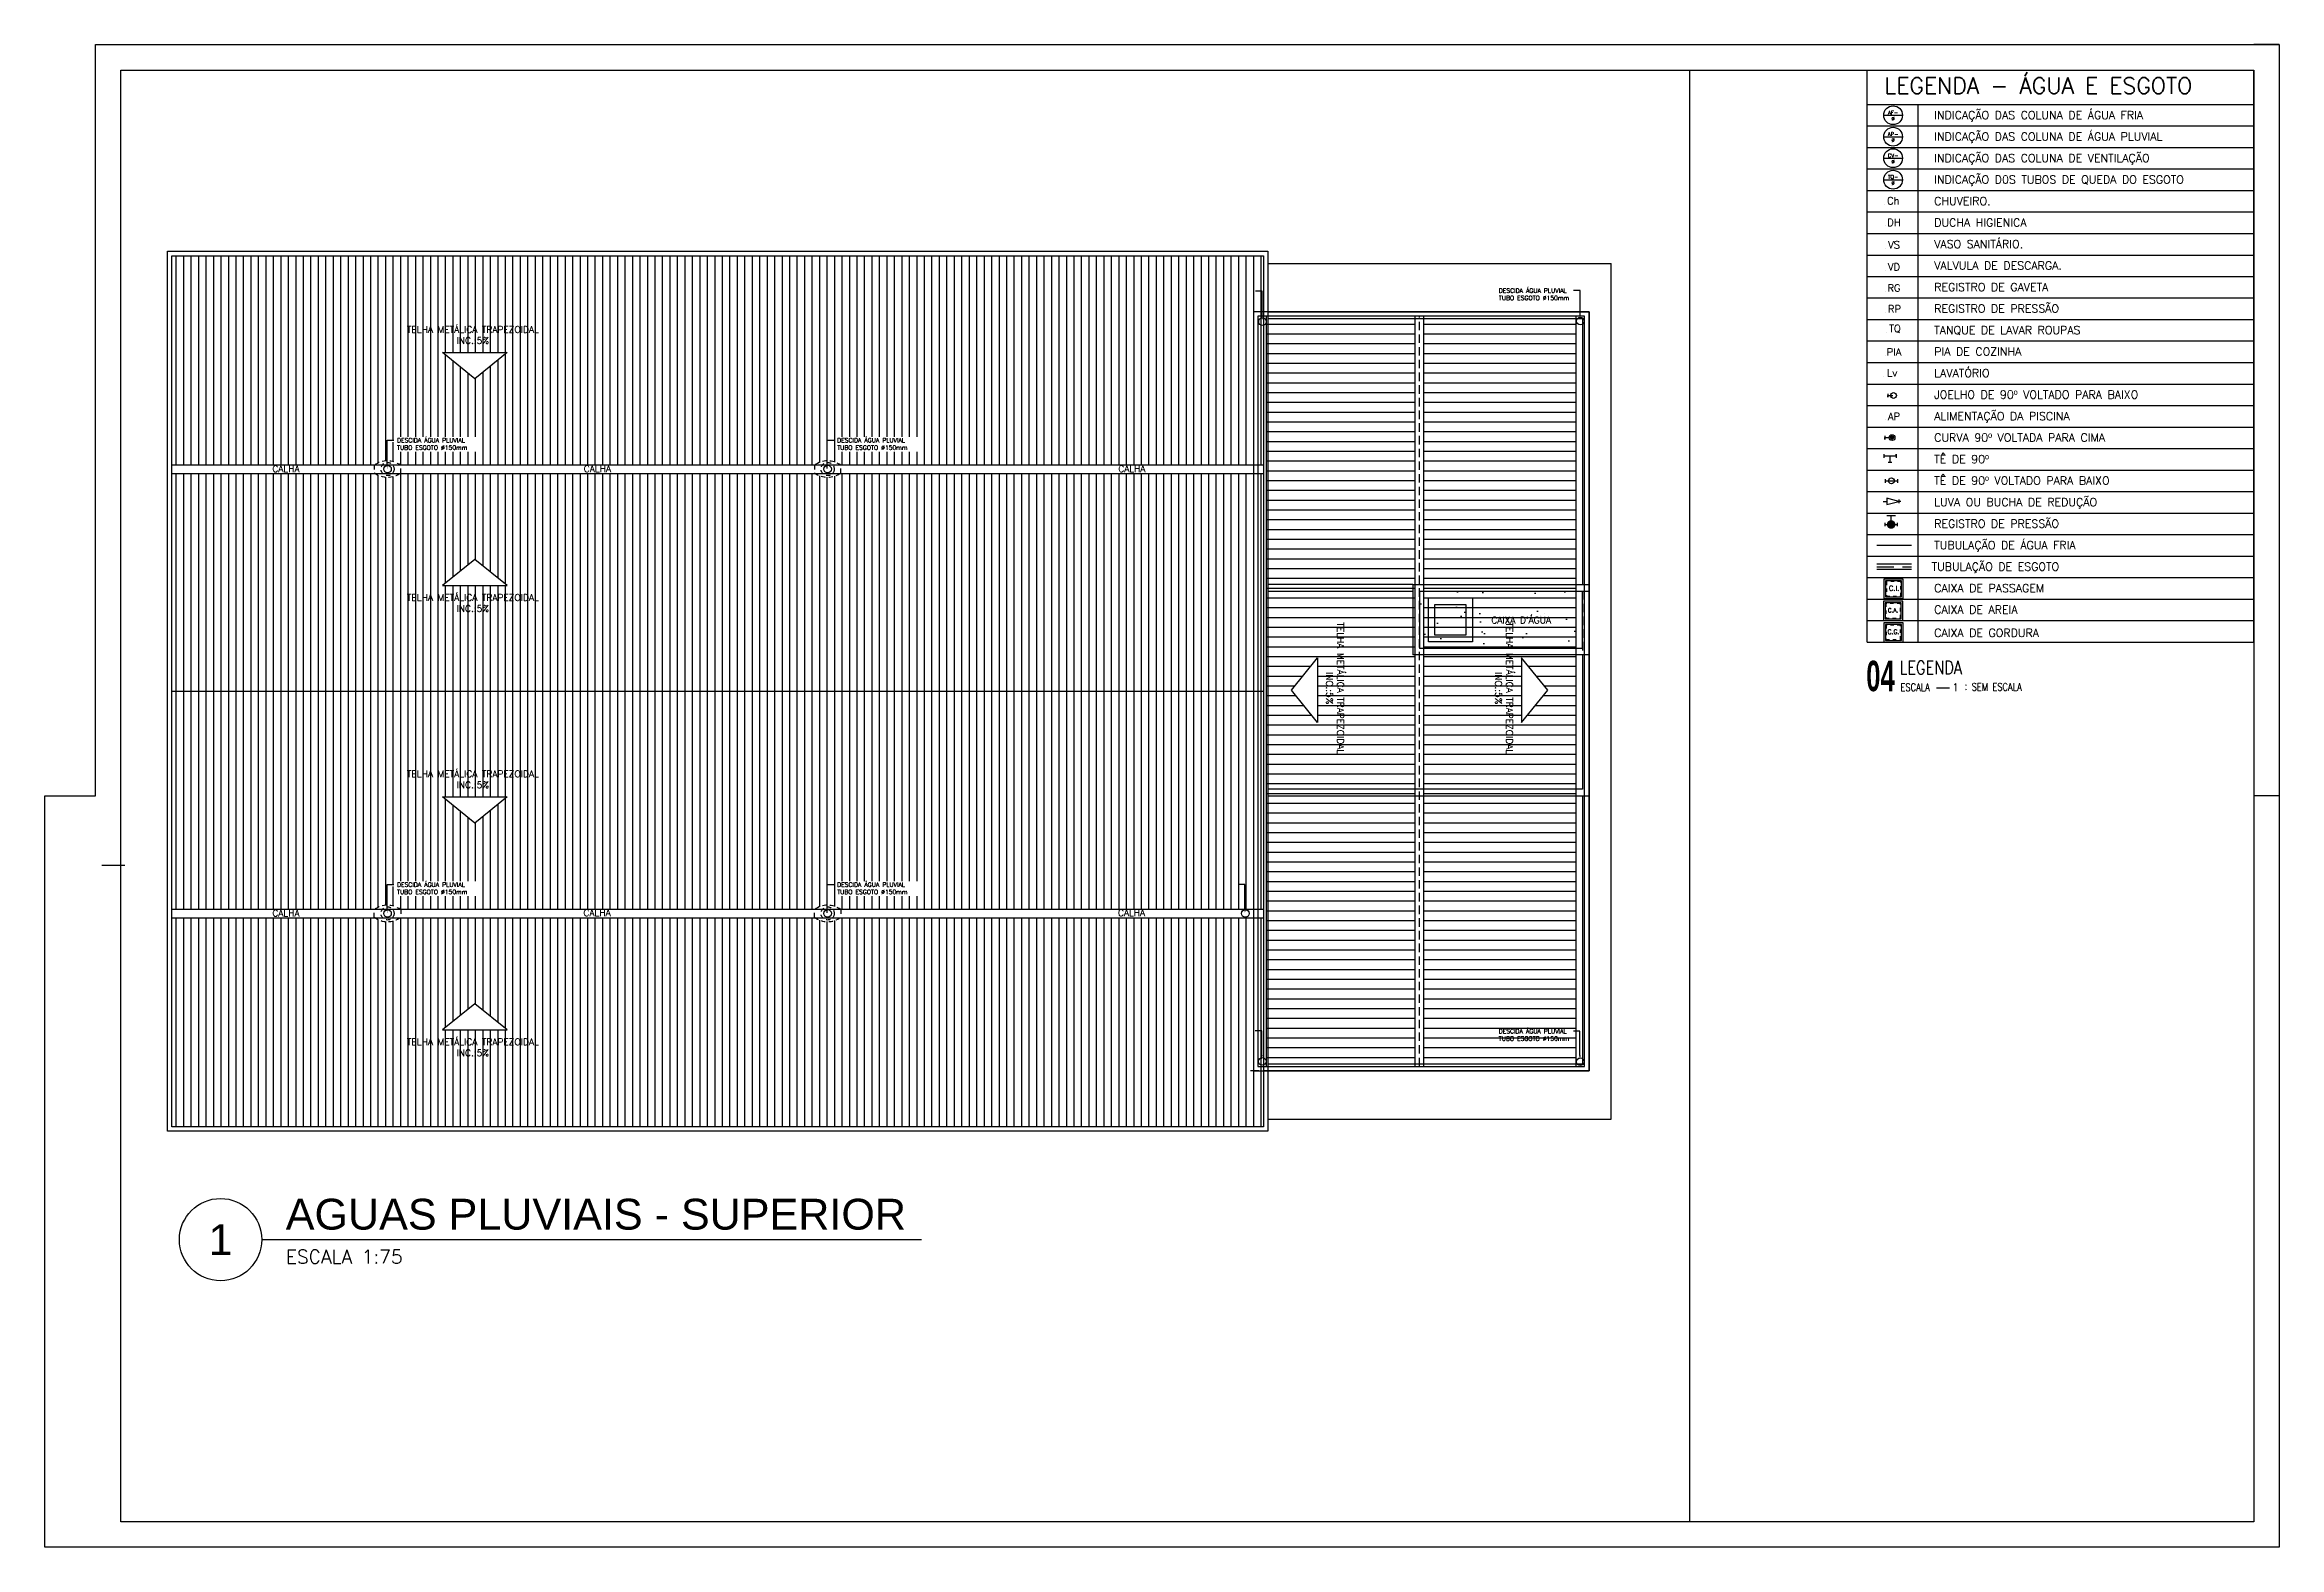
# Model space of a CAD drawing. Header units: millimetres. Extents: x 1111 to 1959, y -391 to -319.
# Drawn here: x 1593.4 to 1659.4, y -390.9 to -346.5 of the extents above; entities that cross this region are included whole.
import ezdxf
from ezdxf import colors
from ezdxf.entities.mleader import LeaderData, LeaderLine
from ezdxf.enums import TextEntityAlignment as Align
from ezdxf.math import Vec2, Vec3

# ---------------------------------------------------------------- set-up
doc = ezdxf.new("R2010")
doc.units = ezdxf.units.MM
doc.linetypes.add('HIDDEN', pattern=[0.375, 0.25, -0.125])
doc.linetypes.add('HIDDENX2', pattern=[0.75, 0.5, -0.25])
for name, color, linetype in [('08', 8, 'Continuous'), ('ARQ-ALVENARIA', 4, 'Continuous'), ('ARQ-COTAS', 30, 'Continuous'), ('ARQ-ESQ-02', 2, 'Continuous'), ('ARQ-HACHURA', 253, 'Continuous'), ('ARQ-PENA-02', 2, 'Continuous'), ('ARQ-PENA-05', 5, 'Continuous'), ('ARQ-PROJ-01', 1, 'HIDDEN'), ('ARQ-SÍMBOLOS', 2, 'Continuous'), ('ARQ-TEXTO2', 2, 'Continuous'), ('ARQ-TEXTO3', 3, 'Continuous'), ('ARQ-TEXTO4', 4, 'Continuous'), ('CERCAD-1', 1, 'Continuous'), ('CERCAD-2', 7, 'Continuous'), ('CONEXAO_ESGOTO', 6, 'Continuous'), ('Eixo', 4, 'HIDDENX2'), ('HIDROGRAFIA', 4, 'Continuous'), ("PRANCHA - PROJETU'S", 7, 'Continuous'), ('TigreCad', 2, 'Continuous'), ('TUBULAÇÃO_ESGOTO', 5, 'Continuous'), ('TUBULAÇÃO_HIDRÁULICA', 5, 'Continuous'), ('TXT_0', 7, 'Continuous'), ('TXT_1', 2, 'Continuous'), ('TXT_2', 2, 'Continuous')]:
    doc.layers.add(name, color=color, linetype=linetype)
doc.layers.add('TQ-Tubos detalhe', color=1, linetype='Continuous', lineweight=30)
doc.styles.add('ADITIVOCAD', font='ROMANS.shx')
doc.styles.add('ARIAL', font='arial.ttf', dxfattribs={"height": 2})
doc.styles.add('R80', font='simplex.shx', dxfattribs={"height": 12})
doc.styles.add('REG140', font='romans.shx', dxfattribs={"width": 0.8, "height": 0.35})
doc.styles.add('REG80', font='romans.shx', dxfattribs={"width": 0.8, "height": 0.2})
doc.styles.add('ROMANS', font='romans')
doc.styles.add('Romans_Anot', font='romans.shx')
doc.styles.add('SANSSERIF2', font='sanssb__.ttf', dxfattribs={"width": 0.8})
pattern_1 = [(0, (141.68885, 154.05045), (0, 0.288925), [])]

# ---------------------------------------------------------------- blocks, each defined once
blk = doc.blocks.new('*U254')
at = {"layer": 'ARQ-SÍMBOLOS'}
blk.add_line((0.6, 0), (10.222, 0), dxfattribs=at)
blk.add_circle((0, 0), 0.6, dxfattribs=at)
at = {"layer": 'ARQ-TEXTO2', "style": 'ROMANS'}
blk.add_attdef('ESCALA1', text='', height=0.2, dxfattribs=at).set_placement((0.951, -0.149), align=Align.TOP_LEFT)
at = {"layer": 'ARQ-TEXTO4', "style": 'ARIAL'}
blk.add_attdef('TITULODODESENHO', (0.951, 0.146), '', height=0.45, dxfattribs=at)
blk.add_attdef('0', text='', height=0.45, dxfattribs=at).set_placement((0, 0), align=Align.MIDDLE)
blk = doc.blocks.new('CRBODADOSÇ')
at = {"layer": "PRANCHA - PROJETU'S", "color": 3}
blk.add_line((164.825, 196.917), (165.288, 196.917), dxfattribs=at)
at = {"layer": "PRANCHA - PROJETU'S", "color": 3, "style": 'REG80', "width": 0.8}
for s, p in [('ESCALA', (163.548, 196.799)), ('1', (165.407, 196.799)), (':', (165.829, 196.842))]:
    blk.add_text(s, height=0.27, dxfattribs=at).set_placement(p)
at = {"layer": "PRANCHA - PROJETU'S", "color": 2, "style": 'REG140', "width": 0.8}
for tag, p in [('PROJETO', (163.521, 198.067)), ('DESENHO', (163.516, 197.395))]:
    blk.add_attdef(tag, p, '', height=0.472, dxfattribs=at)
at = {"layer": "PRANCHA - PROJETU'S", "style": 'SANSSERIF2', "width": 0.6}
blk.add_attdef('00', text='', height=1.08, dxfattribs=at).set_placement((162.84, 196.795), align=Align.CENTER)
at = {"layer": "PRANCHA - PROJETU'S", "color": 3, "style": 'REG80', "width": 0.8}
blk.add_attdef('ESCALA', (166.075, 196.813), '', height=0.27, dxfattribs=at)
blk = doc.blocks.new('Adh_Afn')
blk.add_line((-0.25, 0), (0.25, 0))
blk.add_circle((0, 0), 0.25)
at = {"flags": 8}
for tag, p in [('$AF', (0, 0.07)), ('$DIAM', (0, -0.091))]:
    blk.add_attdef(tag, text='', height=0.1, dxfattribs=at).set_placement(p, align=Align.MIDDLE)
blk = doc.blocks.new('ADH_HIUTILIZ1')
blk.add_line((0.12, 0), (0.12, 0))
at = {"flags": 8}
blk.add_attdef('$N', text='', height=0.09, dxfattribs=at).set_placement((0.226, 0.042), align=Align.MIDDLE)
blk = doc.blocks.new('Adh_cx_j90b')
blk.add_lwpolyline([(-0.068, 0.022), (-0.068, -0.022), (-0.068, 0), (-0.006, 0)])
blk.add_circle((0, 0), 0.0359)
blk = doc.blocks.new('Adh_cx_c90c')
h = blk.add_hatch()
h.set_pattern_fill('_U', color=256, scale=0.002, angle=45, style=0, double=1, pattern_type=0)
h.set_pattern_definition([(45, (-6.0733674, -5.0413484), (-0.00141421356, 0.00141421356), []), (135, (-6.0733674, -5.0413484), (-0.00141421356, -0.00141421356), [])])
h.paths.add_polyline_path([(-0.017, 0, 1), (0.017, 0, 1)])
blk.add_lwpolyline([(-0.088, 0.022), (-0.088, -0.023), (-0.088, 0), (-0.036, 0)])
for radius in [0.0359, 0.017]:
    blk.add_circle((0, 0), radius)
blk = doc.blocks.new('Adh_cx_te90')
for p, q in [((-0.075, -0.0225), (-0.075, 0.0225)), ((0.075, 0), (-0.075, 0)), ((0, -0.075), (0, 0)), ((0.075, 0), (0.075, 0.0225)), ((0.075, 0.0225), (0.075, -0.0225)), ((-0.0225, -0.075), (0.0225, -0.075))]:
    blk.add_line(p, q)
blk = doc.blocks.new('Adh_cx_te90b')
for p, q in [((-0.078, 0.0225), (-0.078, -0.0225)), ((-0.078, 0), (0.078, 0)), ((0.078, -0.0225), (0.078, 0.0225))]:
    blk.add_line(p, q)
blk.add_circle((0, 0), 0.0359)
blk = doc.blocks.new('Adh_cx_lvr')
for p, q in [((0, 0), (-0.15, 0.0375)), ((-0.15, 0.0375), (-0.15, -0.0375)), ((-0.15, -0.0375), (0, 0)), ((0, 0.0225), (0, -0.0225)), ((-0.195, 0), (-0.15, 0)), ((0.0225, 0), (0, 0))]:
    blk.add_line(p, q)
blk = doc.blocks.new('Adh_acs_rg')
h = blk.add_hatch()
h.set_pattern_fill('_U', color=256, scale=0.002, angle=45, style=0, double=1)
h.set_pattern_definition([(45, (-7.4131718, -5.1711377), (-0.00141421356, 0.00141421356), []), (135, (-7.4131718, -5.1711377), (-0.00141421356, -0.00141421356), [])])
h.paths.add_polyline_path([(0.046, 0, 1), (-0.046, 0, 1)])
for p, q in [((-0.078, 0.022), (-0.078, -0.022)), ((0.053, 0.108), (-0.053, 0.108)), ((0, 0.046), (0, 0.108)), ((0.078, -0.022), (0.078, 0.022)), ((-0.078, 0), (-0.046, 0)), ((0.046, 0), (0.078, 0))]:
    blk.add_line(p, q)
blk.add_circle((0, 0), 0.046)
blk = doc.blocks.new('Adhs_RefTbl')
at = {"color": 0, "linetype": 'ByBlock', "ltscale": 0.5}
blk.add_line((-0.321, 0), (0.321, 0), dxfattribs=at)
blk = doc.blocks.new('inp_cx')
for p, q in [((40, 40), (-40, 40)), ((-40, 40), (-40, -40)), ((40, -40), (40, 40)), ((-40, -40), (40, -40))]:
    blk.add_line(p, q)
at = {"color": 1, "linetype": 'Continuous', "ltscale": 0.5}
for p, q in [((33, 33), (-33, 33)), ((-33, 33), (-33, -33)), ((33, -33), (33, 33)), ((-33, -33), (33, -33))]:
    blk.add_line(p, q, dxfattribs=at)
at = {"color": 1, "linetype": 'HIDDEN', "ltscale": 0.5}
for p, q in [((30, 30), (-30, 30)), ((-30, 30), (-30, -30)), ((30, -30), (30, 30)), ((-30, -30), (30, -30))]:
    blk.add_line(p, q, dxfattribs=at)
at = {"style": 'R80'}
blk.add_text('C.I.', height=20.59, dxfattribs=at).set_placement((-19.6, -7.5))
blk = doc.blocks.new('_cxgordu')
for p, q in [((40, 40), (-40, 40)), ((-40, 40), (-40, -40)), ((40, -40), (40, 40)), ((-40, -40), (40, -40))]:
    blk.add_line(p, q)
at = {"color": 1, "linetype": 'Continuous', "ltscale": 0.5}
for p, q in [((33, 33), (-33, 33)), ((-33, 33), (-33, -33)), ((33, -33), (33, 33)), ((-33, -33), (33, -33))]:
    blk.add_line(p, q, dxfattribs=at)
at = {"color": 1, "linetype": 'HIDDEN', "ltscale": 0.5}
for p, q in [((30, 30), (-30, 30)), ((-30, 30), (-30, -30)), ((30, -30), (30, 30)), ((-30, -30), (30, -30))]:
    blk.add_line(p, q, dxfattribs=at)
at = {"style": 'R80'}
blk.add_text('C.G.', height=18.48, dxfattribs=at).set_placement((-24.3, -6.9))
blk = doc.blocks.new('_cxareia')
for p, q in [((40, 40), (-40, 40)), ((-40, 40), (-40, -40)), ((40, -40), (40, 40)), ((-40, -40), (40, -40))]:
    blk.add_line(p, q)
at = {"color": 1, "linetype": 'Continuous', "ltscale": 0.5}
for p, q in [((33, 33), (-33, 33)), ((-33, 33), (-33, -33)), ((33, -33), (33, 33)), ((-33, -33), (33, -33))]:
    blk.add_line(p, q, dxfattribs=at)
at = {"color": 1, "linetype": 'HIDDEN', "ltscale": 0.5}
for p, q in [((30, 30), (-30, 30)), ((-30, 30), (-30, -30)), ((30, -30), (30, 30)), ((-30, -30), (30, -30))]:
    blk.add_line(p, q, dxfattribs=at)
at = {"style": 'R80'}
blk.add_text('C.A.', height=17.28, dxfattribs=at).set_placement((-22, -6.1))

msp = doc.modelspace()

# ---------------------------------------------------------------- hatches: boundary and pattern name
at = {"layer": '08'}
h = msp.add_hatch(dxfattribs=at)
h.set_pattern_fill('_USER', color=256, scale=0.220988, angle=90, pattern_type=0)
h.set_pattern_definition([(90, (-93.00223, 150.71316), (-0.220987845, 0), [])])
h.paths.add_polyline_path([(1616.936, -372.291, -0.306744), (1616.207, -372.291), (1603.936, -372.291, -0.306744), (1603.207, -372.291), (1597.202, -372.291), (1597.202, -378.465), (1629.441, -378.465), (1629.441, -372.291)])
h.paths.add_polyline_path([(1607.108, -375.603), (1605.193, -375.603), (1606.151, -374.829)], flags=16)
h.paths.add_polyline_path([(1597.202, -365.596), (1597.202, -372.031), (1603.207, -372.031, -0.306744), (1603.936, -372.031), (1616.207, -372.031, -0.306744), (1616.936, -372.031), (1629.441, -372.031), (1629.441, -365.596)])
h.paths.add_polyline_path([(1607.108, -368.719), (1606.151, -369.492), (1605.193, -368.719)], flags=16)
h.paths.add_polyline_path([(1629.441, -365.596), (1629.441, -359.161), (1616.936, -359.161, -0.306744), (1616.207, -359.161), (1603.936, -359.161, -0.306744), (1603.207, -359.161), (1597.202, -359.161), (1597.202, -365.596)])
h.paths.add_polyline_path([(1607.108, -362.473), (1605.193, -362.473), (1606.151, -361.7)], flags=16)
h.paths.add_polyline_path([(1597.202, -352.727), (1597.202, -358.902), (1603.207, -358.902, -0.306744), (1603.936, -358.902), (1616.207, -358.902, -0.306744), (1616.936, -358.902), (1629.441, -358.902), (1629.441, -352.727)])
h.paths.add_polyline_path([(1607.108, -355.59), (1606.151, -356.363), (1605.193, -355.59)], flags=16)
h.paths.add_polyline_path([(1603.844, -376.448), (1608.343, -376.448), (1608.343, -375.794), (1603.844, -375.794)], flags=24)
edge = h.paths.add_edge_path()
edge.add_line((1603.822, -371.648), (1606.221, -371.648))
edge.add_line((1606.221, -371.648), (1606.221, -371.211))
edge.add_line((1606.221, -371.211), (1603.822, -371.211))
edge.add_line((1603.822, -371.211), (1603.822, -371.648))
edge.add_line((1603.562, -371.309), (1603.757, -371.309))
edge.add_line((1603.562, -372.022), (1603.562, -371.309))
edge.add_line((1603.584, -372.022), (1603.562, -372.152))
edge.add_line((1603.562, -372.152), (1603.54, -372.022))
edge.add_line((1603.54, -372.022), (1603.584, -372.022))
edge = h.paths.add_edge_path()
edge.add_line((1616.821, -371.648), (1619.22, -371.648))
edge.add_line((1619.22, -371.648), (1619.22, -371.211))
edge.add_line((1619.22, -371.211), (1616.821, -371.211))
edge.add_line((1616.821, -371.211), (1616.821, -371.648))
edge.add_line((1616.561, -371.309), (1616.756, -371.309))
edge.add_line((1616.561, -372.022), (1616.561, -371.309))
edge.add_line((1616.583, -372.022), (1616.561, -372.152))
edge.add_line((1616.561, -372.152), (1616.54, -372.022))
edge.add_line((1616.54, -372.022), (1616.583, -372.022))
h.paths.add_polyline_path([(1603.844, -368.528), (1608.343, -368.528), (1608.343, -367.873), (1603.844, -367.873)], flags=24)
h.paths.add_polyline_path([(1603.844, -363.319), (1608.343, -363.319), (1608.343, -362.664), (1603.844, -362.664)], flags=24)
edge = h.paths.add_edge_path()
edge.add_line((1616.821, -358.518), (1619.22, -358.518))
edge.add_line((1619.22, -358.518), (1619.22, -358.082))
edge.add_line((1619.22, -358.082), (1616.821, -358.082))
edge.add_line((1616.821, -358.082), (1616.821, -358.518))
edge.add_line((1616.561, -358.18), (1616.756, -358.18))
edge.add_line((1616.561, -358.893), (1616.561, -358.18))
edge.add_line((1616.583, -358.893), (1616.561, -359.023))
edge.add_line((1616.561, -359.023), (1616.54, -358.893))
edge.add_line((1616.54, -358.893), (1616.583, -358.893))
edge = h.paths.add_edge_path()
edge.add_line((1603.822, -358.518), (1606.221, -358.518))
edge.add_line((1606.221, -358.518), (1606.221, -358.082))
edge.add_line((1606.221, -358.082), (1603.822, -358.082))
edge.add_line((1603.822, -358.082), (1603.822, -358.518))
edge.add_line((1603.562, -358.18), (1603.757, -358.18))
edge.add_line((1603.562, -358.893), (1603.562, -358.18))
edge.add_line((1603.584, -358.893), (1603.562, -359.023))
edge.add_line((1603.562, -359.023), (1603.54, -358.893))
edge.add_line((1603.54, -358.893), (1603.584, -358.893))
h.paths.add_polyline_path([(1603.844, -355.399), (1608.343, -355.399), (1608.343, -354.744), (1603.844, -354.744)], flags=24)
h = msp.add_hatch(dxfattribs=at)
h.set_pattern_fill('LINE,_O', color=256, scale=0.091)
h.set_pattern_definition(pattern_1)
h.paths.add_polyline_path([(1629.537, -376.679), (1633.925, -376.679), (1633.925, -354.514), (1629.537, -354.514)])
h.paths.add_polyline_path([(1631.041, -366.521), (1630.268, -365.564), (1631.041, -364.607)], flags=16)
h.paths.add_polyline_path([(1631.232, -363.258), (1631.232, -367.756), (1631.886, -367.756), (1631.886, -363.258)], flags=24)
h = msp.add_hatch(dxfattribs=at)
h.set_pattern_fill('LINE,_O', color=256, scale=0.091)
h.set_pattern_definition(pattern_1)
h.paths.add_polyline_path([(1634.185, -376.679), (1638.67, -376.679), (1638.67, -354.514), (1634.185, -354.514)])
h.paths.add_polyline_path([(1637.069, -366.521), (1637.069, -364.607), (1637.842, -365.564)], flags=16)
h.paths.add_polyline_path([(1636.36, -375.98), (1638.759, -375.98), (1638.759, -375.543), (1636.36, -375.543)], flags=9)
h.paths.add_polyline_path([(1636.224, -363.258), (1636.224, -367.756), (1636.878, -367.756), (1636.878, -363.258)], flags=24)
at = {"layer": 'ARQ-HACHURA'}
h = msp.add_hatch(dxfattribs=at)
h.set_pattern_fill('AR-SAND', color=256, scale=0.025999, angle=90)
h.set_pattern_definition([(127.5, (141.7712, 154.0225), (-1.2724044, -0.0415985), [0, -1.0037528, 0, -1.12261825, 0, -1.073091]), (97.5, (141.7712, 154.0225), (-1.8636428, 1.1686963), [0, -0.5414982, 0, -0.90469824, 0, -0.3466909]), (57.5, (141.7712, 153.2102), (-0.0037365, 2.05646705), [0, -0.33018184, 0, -1.1886546, 0, -1.55185464]), (47.5, (141.7712, 153.2102), (-0.5795844, 1.9851376), [0, -0.1650909, 0, -0.77922914, 0, -0.89149097])])
h.paths.add_polyline_path([(1638.865, -364.329), (1638.865, -362.639), (1634.055, -362.639), (1634.055, -364.329)])

# ---------------------------------------------------------------- linework, layer by layer
at = {"layer": '08', "ltscale": 1.5}
for p, q in [((1597.072, -352.597), (1629.571, -352.597)), ((1597.072, -378.595), (1597.072, -352.597)), ((1597.202, -352.727), (1629.441, -352.727)), ((1597.202, -378.465), (1597.202, -352.727)), ((1629.441, -352.727), (1629.441, -378.465)), ((1629.571, -352.597), (1629.571, -378.595)), ((1597.202, -365.596), (1629.441, -365.596)), ((1629.571, -378.595), (1597.072, -378.595)), ((1629.441, -378.465), (1597.202, -378.465))]:
    msp.add_line(p, q, dxfattribs=at)
at = {"layer": '08'}
for p, q in [((1629.571, -352.954), (1639.71, -352.954)), ((1639.71, -378.238), (1639.71, -352.954)), ((1629.571, -354.384), (1639.06, -354.384)), ((1639.06, -354.384), (1639.06, -362.444)), ((1639.06, -354.384), (1639.06, -362.444)), ((1629.571, -354.579), (1638.865, -354.579)), ((1633.925, -376.679), (1633.925, -354.514)), ((1634.185, -376.679), (1634.185, -354.514)), ((1638.865, -354.579), (1638.865, -362.444)), ((1597.202, -358.902), (1629.441, -358.902)), ((1597.202, -359.161), (1629.441, -359.161)), ((1633.86, -362.444), (1629.571, -362.444)), ((1629.571, -362.639), (1633.86, -362.639)), ((1639.06, -362.444), (1639.06, -368.684)), ((1638.865, -364.524), (1638.865, -368.488)), ((1639.06, -364.524), (1639.06, -368.683)), ((1638.865, -368.488), (1629.571, -368.488)), ((1629.571, -368.683), (1639.06, -368.683)), ((1638.865, -368.683), (1638.865, -376.613)), ((1639.06, -368.683), (1639.06, -376.808)), ((1639.06, -368.684), (1639.06, -376.809)), ((1628.898, -371.31), (1628.703, -371.31)), ((1597.202, -372.031), (1629.441, -372.031)), ((1597.202, -372.291), (1629.441, -372.291)), ((1638.865, -376.613), (1629.571, -376.613)), ((1639.06, -376.808), (1629.571, -376.808)), ((1629.571, -378.238), (1639.71, -378.238))]:
    msp.add_line(p, q, dxfattribs=at)
at = {"layer": '08', "linetype": 'HIDDEN'}
for p, q in [((1634.055, -376.679), (1634.055, -354.514)), ((1638.865, -362.639), (1638.865, -368.489)), ((1639.06, -376.809), (1629.05, -376.809))]:
    msp.add_line(p, q, dxfattribs=at)
at = {"layer": '08', "ltscale": 1.5}
for points in [[(1629.147, -376.809), (1639.06, -376.809), (1639.06, -354.384), (1629.147, -354.384)], [(1629.277, -376.679), (1638.93, -376.679), (1638.93, -354.514), (1629.277, -354.514)]]:
    msp.add_lwpolyline(points, close=True, dxfattribs=at)
at = {"layer": '08'}
for points in [[(1629.277, -376.679), (1629.537, -376.679), (1629.537, -354.514), (1629.277, -354.514)], [(1638.67, -376.679), (1638.93, -376.679), (1638.93, -354.514), (1638.67, -354.514)], [(1606.151, -361.7), (1605.193, -362.473), (1607.108, -362.473)], [(1630.268, -365.564), (1631.041, -364.607), (1631.041, -366.521)], [(1637.842, -365.564), (1637.069, -364.607), (1637.069, -366.521)]]:
    msp.add_lwpolyline(points, close=True, dxfattribs=at)
msp.add_lwpolyline([(1628.898, -372.023), (1628.898, -371.31)], dxfattribs=at)
msp.add_circle((1628.908, -372.162), 0.112, dxfattribs=at)
msp.add_solid([(1628.92, -372.023), (1628.898, -372.153), (1628.877, -372.023)], dxfattribs=at)
at = {"layer": 'ARQ-ALVENARIA'}
for points in [[(1634.315, -362.834), (1635.615, -362.834), (1635.615, -364.134), (1634.315, -364.134)], [(1634.51, -363.029), (1635.42, -363.029), (1635.42, -363.939), (1634.51, -363.939)]]:
    msp.add_lwpolyline(points, close=True, dxfattribs=at)
at = {"layer": 'ARQ-ESQ-02'}
for p, q in [((1638.795, -353.759), (1638.6, -353.759)), ((1629.405, -353.775), (1629.21, -353.775))]:
    msp.add_line(p, q, dxfattribs=at)
for points in [[(1638.795, -354.472), (1638.795, -353.759)], [(1629.405, -354.488), (1629.405, -353.775)]]:
    msp.add_lwpolyline(points, dxfattribs=at)
for centre in [(1629.415, -354.676), (1638.805, -354.66)]:
    msp.add_circle(centre, 0.112, dxfattribs=at)
at = {"layer": 'ARQ-PENA-02'}
for points in [[(1606.151, -356.363), (1605.193, -355.59), (1607.108, -355.59)], [(1606.151, -369.492), (1605.193, -368.719), (1607.108, -368.719)], [(1606.151, -374.829), (1605.193, -375.603), (1607.108, -375.603)]]:
    msp.add_lwpolyline(points, close=True, dxfattribs=at)
for centre in [(1603.572, -359.031), (1616.571, -359.031), (1603.572, -372.161), (1616.571, -372.161)]:
    msp.add_circle(centre, 0.112, dxfattribs=at)
at = {"layer": 'ARQ-PENA-05'}
for p, q in [((1633.86, -362.444), (1633.86, -364.524)), ((1633.86, -362.444), (1639.06, -362.444)), ((1634.055, -362.639), (1639.087, -362.639)), ((1634.055, -362.639), (1634.055, -364.329)), ((1638.865, -364.329), (1638.865, -362.639)), ((1639.06, -364.524), (1639.06, -362.444)), ((1639.06, -364.524), (1633.86, -364.524)), ((1638.865, -364.329), (1634.055, -364.329))]:
    msp.add_line(p, q, dxfattribs=at)
at = {"layer": 'ARQ-PROJ-01', "ltscale": 0.5}
for points in [[(1603.962, -358.92, 0.333333), (1603.182, -358.92), (1603.182, -359.143, 0.333333), (1603.962, -359.143)], [(1616.961, -358.92, 0.333333), (1616.181, -358.92), (1616.181, -359.143, 0.333333), (1616.961, -359.143)], [(1603.962, -372.273, -0.333333), (1603.182, -372.273), (1603.182, -372.049, -0.333333), (1603.962, -372.049)], [(1616.961, -372.273, -0.333333), (1616.181, -372.273), (1616.181, -372.049, -0.333333), (1616.961, -372.049)]]:
    msp.add_lwpolyline(points, format="xyb", close=True, dxfattribs=at)
for centre in [(1603.572, -359.031), (1603.572, -359.031), (1616.571, -359.031), (1616.571, -359.031), (1603.572, -372.161), (1603.572, -372.161), (1616.571, -372.161), (1616.571, -372.161)]:
    msp.add_circle(centre, 0.195, dxfattribs=at)
at = {"layer": 'CERCAD-1'}
msp.add_lwpolyline([(1658.697, -390.141), (1595.697, -390.141), (1595.697, -347.241), (1658.697, -347.241)], close=True, dxfattribs=at)
at = {"layer": 'CERCAD-2'}
for p, q in [((1594.947, -368.691), (1594.947, -346.491)), ((1594.947, -346.491), (1659.447, -346.491)), ((1659.447, -346.491), (1658.697, -346.491)), ((1659.447, -346.491), (1659.447, -390.891)), ((1593.447, -390.891), (1593.447, -368.691)), ((1593.447, -368.691), (1594.947, -368.691)), ((1659.447, -368.691), (1658.697, -368.691)), ((1595.809, -370.745), (1595.134, -370.745)), ((1659.447, -390.891), (1593.447, -390.891))]:
    msp.add_line(p, q, dxfattribs=at)
at = {"layer": 'CONEXAO_ESGOTO'}
for points in [[(1638.768, -356.5, 0, 0, 0), (1638.768, -356.11, 0.211, 0, 0), (1638.768, -355.642, 0, 0, 0)], [(1598.8, -359.031, 0, 0, 0), (1599.19, -359.031, 0.211, 0, 0), (1599.658, -359.031, 0, 0, 0)], [(1605.306, -359.036, 0, 0, 0), (1604.916, -359.036, 0.211, 0, 0), (1604.448, -359.036, 0, 0, 0)], [(1613.875, -359.031, 0, 0, 0), (1614.265, -359.031, 0.211, 0, 0), (1614.733, -359.031, 0, 0, 0)], [(1622.117, -359.036, 0, 0, 0), (1621.727, -359.036, 0.211, 0, 0), (1621.259, -359.036, 0, 0, 0)], [(1627.843, -359.031, 0, 0, 0), (1627.453, -359.031, 0.211, 0, 0), (1626.985, -359.031, 0, 0, 0)], [(1638.768, -361.674, 0, 0, 0), (1638.768, -361.284, 0.211, 0, 0), (1638.768, -360.816, 0, 0, 0)], [(1638.768, -365.109, 0, 0, 0), (1638.768, -364.719, 0.211, 0, 0), (1638.768, -364.251, 0, 0, 0)], [(1638.768, -366.019, 0, 0, 0), (1638.768, -366.409, 0.211, 0, 0), (1638.768, -366.877, 0, 0, 0)], [(1638.768, -369.454, 0, 0, 0), (1638.768, -369.844, 0.211, 0, 0), (1638.768, -370.312, 0, 0, 0)], [(1598.8, -372.161, 0, 0, 0), (1599.19, -372.161, 0.211, 0, 0), (1599.658, -372.161, 0, 0, 0)], [(1605.306, -372.165, 0, 0, 0), (1604.916, -372.165, 0.211, 0, 0), (1604.448, -372.165, 0, 0, 0)], [(1613.875, -372.161, 0, 0, 0), (1614.265, -372.161, 0.211, 0, 0), (1614.733, -372.161, 0, 0, 0)], [(1622.117, -372.165, 0, 0, 0), (1621.727, -372.165, 0.211, 0, 0), (1621.259, -372.165, 0, 0, 0)], [(1627.843, -372.161, 0, 0, 0), (1627.453, -372.161, 0.211, 0, 0), (1626.985, -372.161, 0, 0, 0)], [(1627.843, -372.161, 0, 0, 0), (1627.453, -372.161, 0.211, 0, 0), (1626.985, -372.161, 0, 0, 0)], [(1638.768, -374.629, 0, 0, 0), (1638.768, -375.019, 0.211, 0, 0), (1638.768, -375.487, 0, 0, 0)]]:
    msp.add_lwpolyline(points, format="xyseb", dxfattribs=at)
at = {"layer": 'Eixo'}
msp.add_line((1647.564, -361.918), (1648.583, -361.919), dxfattribs=at)
at = {"layer": 'TigreCad'}
for p, q in [((1629.398, -375.632), (1629.203, -375.632)), ((1638.792, -375.641), (1638.597, -375.641))]:
    msp.add_line(p, q, dxfattribs=at)
for points in [[(1629.398, -376.346), (1629.398, -375.632)], [(1638.792, -376.354), (1638.792, -375.641)]]:
    msp.add_lwpolyline(points, dxfattribs=at)
for centre in [(1629.408, -376.534), (1638.802, -376.542)]:
    msp.add_circle(centre, 0.112, dxfattribs=at)
for points in [[(1629.427, -354.488), (1629.405, -354.618), (1629.384, -354.488)], [(1638.816, -354.472), (1638.795, -354.602), (1638.773, -354.472)], [(1629.42, -376.346), (1629.398, -376.476), (1629.376, -376.346)], [(1638.814, -376.354), (1638.792, -376.484), (1638.77, -376.354)]]:
    msp.add_solid(points, dxfattribs=at)
at = {"layer": 'TQ-Tubos detalhe'}
msp.add_line((1642.041, -390.141), (1642.041, -347.241), dxfattribs=at)
at = {"layer": 'TUBULAÇÃO_ESGOTO'}
for p, q in [((1648.583, -361.84), (1647.564, -361.839)), ((1648.583, -361.999), (1647.564, -361.998))]:
    msp.add_line(p, q, dxfattribs=at)
at = {"layer": 'TXT_1'}
for p, q in [((1647.27, -364.143), (1647.27, -347.241)), ((1647.27, -347.241), (1658.697, -347.241)), ((1647.27, -364.143), (1647.27, -347.241)), ((1658.697, -364.143), (1658.697, -347.241)), ((1647.27, -348.258), (1658.697, -348.258)), ((1648.779, -364.143), (1648.779, -348.258)), ((1647.27, -348.893), (1658.697, -348.893)), ((1647.27, -349.529), (1658.697, -349.529)), ((1647.27, -350.164), (1658.697, -350.164)), ((1647.27, -350.799), (1658.697, -350.799)), ((1647.27, -351.435), (1658.697, -351.435)), ((1647.27, -352.07), (1658.697, -352.07)), ((1647.27, -352.706), (1658.697, -352.706)), ((1647.27, -353.341), (1658.697, -353.341)), ((1647.27, -353.976), (1658.697, -353.976)), ((1647.27, -354.612), (1658.697, -354.612)), ((1647.27, -355.247), (1658.697, -355.247)), ((1647.27, -355.883), (1658.697, -355.883)), ((1647.27, -356.518), (1658.697, -356.518)), ((1647.27, -357.153), (1658.697, -357.153)), ((1647.27, -357.789), (1658.697, -357.789)), ((1647.27, -357.789), (1658.697, -357.789)), ((1647.27, -358.424), (1658.697, -358.424)), ((1647.27, -359.06), (1658.697, -359.06)), ((1647.27, -359.695), (1658.697, -359.695)), ((1647.27, -360.33), (1658.697, -360.33)), ((1647.27, -360.966), (1658.697, -360.966)), ((1647.27, -360.966), (1658.697, -360.966)), ((1647.27, -361.601), (1658.697, -361.601)), ((1647.27, -362.237), (1658.697, -362.237)), ((1647.27, -362.872), (1658.697, -362.872)), ((1647.27, -363.507), (1658.697, -363.507)), ((1647.27, -364.143), (1658.697, -364.143))]:
    msp.add_line(p, q, dxfattribs=at)

# ---------------------------------------------------------------- block references
at = {"layer": '08', "xscale": 2.024999999999999, "yscale": 2.024999999999999, "zscale": 2.024999999999999}
msp.add_blockref('*U254', (1598.641, -381.799), dxfattribs=at).add_auto_attribs({'ESCALA1': 'ESCALA 1:75', '0': '1', 'TITULODODESENHO': 'AGUAS PLUVIAIS - SUPERIOR'})
at = {"layer": 'HIDROGRAFIA', "xscale": 0.007148181716720001, "yscale": 0.007148181716720001, "zscale": 0.007148181716720001}
for name, p in [('inp_cx', (1648.055, -362.572)), ('_cxareia', (1648.041, -363.221)), ('_cxgordu', (1648.049, -363.857))]:
    msp.add_blockref(name, p, dxfattribs=at)
at = {"layer": "PRANCHA - PROJETU'S", "xscale": 0.8327550000000002, "yscale": 0.8327550000000002, "zscale": 0.8327550000000002}
msp.add_blockref('CRBODADOSÇ', (1512.061, -529.476), dxfattribs=at).add_auto_attribs({'ESCALA': 'SEM ESCALA', 'DESENHO': 'LEGENDA', '00': '04'})
at = {"layer": 'TUBULAÇÃO_HIDRÁULICA', "xscale": 1.588484825774678, "yscale": 1.588484825774678, "zscale": 1.588484825774678}
msp.add_blockref('Adhs_RefTbl', (1648.073, -361.283), dxfattribs=at)
at = {"layer": 'TXT_1'}
ref = msp.add_blockref('Adh_Afn', (1648.04, -348.576), dxfattribs=dict(at, xscale=1.111939378041985, yscale=1.111939378041985, zscale=1.111939378041985))
ref.add_attrib('$AF', 'AF-', dxfattribs={"layer": '0', "height": 0.1112, "style": 'ADITIVOCAD', "flags": 8}).set_placement((1648.04, -348.497), align=Align.MIDDLE)
ref.add_attrib('$DIAM', '%%C', dxfattribs={"layer": '0', "height": 0.1112, "style": 'ADITIVOCAD', "flags": 8}).set_placement((1648.04, -348.677), align=Align.MIDDLE)
ref = msp.add_blockref('Adh_Afn', (1648.04, -349.211), dxfattribs=dict(at, xscale=1.111939378041985, yscale=1.111939378041985, zscale=1.111939378041985))
ref.add_attrib('$AF', 'AP-', dxfattribs={"layer": '0', "height": 0.1112, "style": 'ADITIVOCAD', "flags": 8}).set_placement((1648.04, -349.133), align=Align.MIDDLE)
ref.add_attrib('$DIAM', '%%C', dxfattribs={"layer": '0', "height": 0.1112, "style": 'ADITIVOCAD', "flags": 8}).set_placement((1648.04, -349.312), align=Align.MIDDLE)
ref = msp.add_blockref('Adh_Afn', (1648.04, -349.846), dxfattribs=dict(at, xscale=1.111939378041985, yscale=1.111939378041985, zscale=1.111939378041985))
ref.add_attrib('$AF', 'CV-', dxfattribs={"layer": '0', "height": 0.1112, "style": 'ADITIVOCAD', "flags": 8}).set_placement((1648.04, -349.768), align=Align.MIDDLE)
ref.add_attrib('$DIAM', '%%C', dxfattribs={"layer": '0', "height": 0.1112, "style": 'ADITIVOCAD', "flags": 8}).set_placement((1648.04, -349.947), align=Align.MIDDLE)
ref = msp.add_blockref('Adh_Afn', (1648.04, -350.482), dxfattribs=dict(at, xscale=1.111939378041985, yscale=1.111939378041985, zscale=1.111939378041985))
ref.add_attrib('$AF', 'TQ-', dxfattribs={"layer": '0', "height": 0.1112, "style": 'ADITIVOCAD', "flags": 8}).set_placement((1648.04, -350.404), align=Align.MIDDLE)
ref.add_attrib('$DIAM', '%%C', dxfattribs={"layer": '0', "height": 0.1112, "style": 'ADITIVOCAD', "flags": 8}).set_placement((1648.04, -350.583), align=Align.MIDDLE)
ref = msp.add_blockref('ADH_HIUTILIZ1', (1647.507, -351.203), dxfattribs=dict(at, xscale=2.382727238662016, yscale=2.382727238662016, zscale=2.382727238662016))
ref.add_attrib('$N', 'Ch', dxfattribs={"layer": '0', "height": 0.2144, "style": 'ADITIVOCAD', "flags": 8}).set_placement((1648.046, -351.102), align=Align.MIDDLE)
ref = msp.add_blockref('ADH_HIUTILIZ1', (1647.529, -351.842), dxfattribs=dict(at, xscale=2.382727238662016, yscale=2.382727238662016, zscale=2.382727238662016))
ref.add_attrib('$N', 'DH', dxfattribs={"layer": '0', "height": 0.2144, "style": 'ADITIVOCAD', "flags": 8}).set_placement((1648.068, -351.742), align=Align.MIDDLE)
ref = msp.add_blockref('ADH_HIUTILIZ1', (1647.529, -352.505), dxfattribs=dict(at, xscale=2.382727238662016, yscale=2.382727238662016, zscale=2.382727238662016))
ref.add_attrib('$N', 'VS', dxfattribs={"layer": '0', "height": 0.2144, "style": 'ADITIVOCAD', "flags": 8}).set_placement((1648.068, -352.405), align=Align.MIDDLE)
ref = msp.add_blockref('ADH_HIUTILIZ1', (1647.529, -353.159), dxfattribs=dict(at, xscale=2.382727238662016, yscale=2.382727238662016, zscale=2.382727238662016))
ref.add_attrib('$N', 'VD', dxfattribs={"layer": '0', "height": 0.2144, "style": 'ADITIVOCAD', "flags": 8}).set_placement((1648.068, -353.059), align=Align.MIDDLE)
ref = msp.add_blockref('ADH_HIUTILIZ1', (1647.529, -353.782), dxfattribs=dict(at, xscale=2.382727238662016, yscale=2.382727238662016, zscale=2.382727238662016))
ref.add_attrib('$N', 'RG', dxfattribs={"layer": '0', "height": 0.2144, "style": 'ADITIVOCAD', "flags": 8}).set_placement((1648.068, -353.681), align=Align.MIDDLE)
ref = msp.add_blockref('ADH_HIUTILIZ1', (1647.541, -354.4), dxfattribs=dict(at, xscale=2.382727238662016, yscale=2.382727238662016, zscale=2.382727238662016))
ref.add_attrib('$N', 'RP', dxfattribs={"layer": '0', "height": 0.2144, "style": 'ADITIVOCAD', "flags": 8}).set_placement((1648.08, -354.3), align=Align.MIDDLE)
ref = msp.add_blockref('ADH_HIUTILIZ1', (1647.556, -354.99), dxfattribs=dict(at, xscale=2.382727238662016, yscale=2.382727238662016, zscale=2.382727238662016))
ref.add_attrib('$N', 'TQ', dxfattribs={"layer": '0', "height": 0.2144, "style": 'ADITIVOCAD', "flags": 8}).set_placement((1648.095, -354.889), align=Align.MIDDLE)
ref = msp.add_blockref('ADH_HIUTILIZ1', (1647.529, -355.671), dxfattribs=dict(at, xscale=2.382727238662016, yscale=2.382727238662016, zscale=2.382727238662016))
ref.add_attrib('$N', 'PIA', dxfattribs={"layer": '0', "height": 0.2144, "style": 'ADITIVOCAD', "flags": 8}).set_placement((1648.068, -355.571), align=Align.MIDDLE)
ref = msp.add_blockref('ADH_HIUTILIZ1', (1647.474, -356.285), dxfattribs=dict(at, xscale=2.382727238662016, yscale=2.382727238662016, zscale=2.382727238662016))
ref.add_attrib('$N', 'Lv', dxfattribs={"layer": '0', "height": 0.2144, "style": 'ADITIVOCAD', "flags": 8}).set_placement((1648.013, -356.184), align=Align.MIDDLE)
at = {"layer": 'TXT_1', "xscale": 2.382727238662016, "yscale": 2.382727238662016, "zscale": 2.382727238662016}
for name, p in [('Adh_cx_j90b', (1648.051, -356.858)), ('Adh_cx_c90c', (1648.008, -358.102)), ('Adh_cx_te90', (1647.952, -358.645)), ('Adh_cx_te90b', (1647.99, -359.38)), ('Adh_cx_lvr', (1648.214, -359.985)), ('Adh_acs_rg', (1647.981, -360.669))]:
    msp.add_blockref(name, p, dxfattribs=at)
at = {"layer": 'TXT_1'}
ref = msp.add_blockref('ADH_HIUTILIZ1', (1647.529, -357.577), dxfattribs=dict(at, xscale=2.382727238662016, yscale=2.382727238662016, zscale=2.382727238662016))
ref.add_attrib('$N', 'AP', dxfattribs={"layer": '0', "height": 0.2144, "style": 'ADITIVOCAD', "flags": 8}).set_placement((1648.068, -357.477), align=Align.MIDDLE)

# ---------------------------------------------------------------- texts
at = {"layer": '08', "color": 2, "char_height": 0.13, "attachment_point": 1, "style": 'Romans_Anot'}
for insert in [(1636.395, -353.694), (1636.393, -375.576)]:
    msp.add_mtext('DESCIDA ÁGUA PLUVIAL\\PTUBO ESGOTO %%C150mm', dxfattribs=dict(at, insert=insert))
at = {"layer": '08', "insert": (1606.093, -362.992), "char_height": 0.19499, "attachment_point": 5, "style": 'ROMANS'}
msp.add_mtext('TELHA METÁLICA TRAPEZOIDAL\\PINC.:5%', dxfattribs=at)
at = {"layer": '08', "char_height": 0.195, "attachment_point": 5, "rotation": 270, "style": 'ROMANS'}
for insert in [(1631.559, -365.507), (1636.551, -365.507)]:
    msp.add_mtext('TELHA METÁLICA TRAPEZOIDAL\\PINC.:5%', dxfattribs=dict(at, insert=insert))
at = {"layer": 'ARQ-TEXTO3', "attachment_point": 5, "style": 'ROMANS'}
for s, insert, char_height in [('TELHA METÁLICA TRAPEZOIDAL\\PINC.:5%', (1606.093, -355.071), 0.19499), ('CALHA', (1600.573, -359.022), 0.195), ('CALHA', (1609.771, -359.022), 0.195), ('CALHA', (1625.556, -359.022), 0.195), ('TELHA METÁLICA TRAPEZOIDAL\\PINC.:5%', (1606.093, -368.201), 0.19499), ('CALHA', (1600.573, -372.151), 0.195), ('CALHA', (1609.761, -372.142), 0.195), ('CALHA', (1625.546, -372.142), 0.195), ('TELHA METÁLICA TRAPEZOIDAL\\PINC.:5%', (1606.093, -376.121), 0.19499)]:
    msp.add_mtext(s, dxfattribs=dict(at, insert=insert, char_height=char_height))
at = {"layer": 'ARQ-TEXTO3', "insert": (1637.056, -363.495), "char_height": 0.19499, "width": 4.28206, "attachment_point": 5, "style": 'ROMANS'}
msp.add_mtext("CAIXA D'ÁGUA", dxfattribs=at)
at = {"layer": 'TXT_0', "style": 'ADITIVOCAD'}
for s, height, p in [('INDICAÇÃO DAS COLUNA DE ÁGUA FRIA', 0.23827, (1649.255, -348.69)), ('INDICAÇÃO DAS COLUNA DE ÁGUA PLUVIAL', 0.23827, (1649.255, -349.326)), ('INDICAÇÃO DAS COLUNA DE VENTILAÇÃO', 0.23827, (1649.255, -349.961)), ('INDICAÇÃO D0S TUBOS DE QUEDA DO ESGOTO', 0.23827, (1649.255, -350.597)), ('CHUVEIRO.', 0.2383, (1649.255, -351.232)), ('DUCHA HIGIENICA', 0.23827, (1649.255, -351.867)), ('VASO SANITÁRIO.', 0.23827, (1649.255, -352.503)), ('VALVULA DE DESCARGA.', 0.23827, (1649.255, -353.138)), ('REGISTRO DE GAVETA', 0.23827, (1649.255, -353.774)), ('REGISTRO DE PRESSÃO', 0.23827, (1649.255, -354.409)), ('TANQUE DE LAVAR ROUPAS', 0.23827, (1649.255, -355.044)), ('PIA DE COZINHA', 0.23827, (1649.255, -355.68)), ('LAVATÓRIO', 0.2383, (1649.255, -356.315)), ('JOELHO DE 90º VOLTADO PARA BAIXO', 0.23827, (1649.255, -356.951)), ('ALIMENTAÇÃO DA PISCINA', 0.23827, (1649.255, -357.586)), ('CURVA 90º VOLTADA PARA CIMA', 0.23827, (1649.255, -358.221)), ('TÊ DE 90º', 0.2383, (1649.255, -358.857)), ('TÊ DE 90º VOLTADO PARA BAIXO', 0.23827, (1649.255, -359.492)), ('LUVA OU BUCHA DE REDUÇÃO', 0.23827, (1649.255, -360.127)), ('REGISTRO DE PRESSÃO', 0.23827, (1649.255, -360.763)), ('TUBULAÇÃO DE ÁGUA FRIA', 0.23827, (1649.255, -361.398)), ('TUBULAÇÃO DE ESGOTO', 0.23827, (1649.177, -362.034)), ('CAIXA DE PASSAGEM', 0.23827, (1649.255, -362.669)), ('CAIXA DE AREIA', 0.23827, (1649.255, -363.304)), ('CAIXA DE GORDURA', 0.23827, (1649.255, -363.99))]:
    msp.add_text(s, height=height, dxfattribs=at).set_placement(p)
at = {"layer": 'TXT_2', "style": 'ADITIVOCAD'}
msp.add_text('LEGENDA - ÁGUA E ESGOTO', height=0.47655, dxfattribs=at).set_placement((1647.788, -347.94))

# ---------------------------------------------------------------- leaders
at = {"layer": 'ARQ-COTAS'}
ml = msp.add_multileader_mtext('Standard', dxfattribs=at)
ml.set_content('DESCIDA ÁGUA PLUVIAL\\PTUBO ESGOTO %%C150mm', color=2, style='Romans_Anot')
ml.set_leader_properties(color=256, linetype='ByLayer', lineweight=-1)
ml.build(insert=Vec2(0, 0))
ml.multileader.update_dxf_attribs({"dogleg_length": 0.3, "arrow_head_size": 0.13, "scale": 0.5})
ctx = ml.context
ctx.base_point, ctx.scale, ctx.char_height, ctx.arrow_head_size, ctx.landing_gap_size, ctx.plane_origin = Vec3(1603.757, -358.18), 0.5, 0.12999, 0.13, 0.0975, Vec3(1603.562, -359.023)
notes = []
notes.append((ctx, [(0, (1, 1, 0), (1603.562, -358.18), (1, 0), 0.195, [(0, [(1603.562, -359.023)], 0, [])])]))
ctx.mtext.insert, ctx.mtext.flow_direction = Vec3(1603.854, -358.115), 5
ml = msp.add_multileader_mtext('Standard', dxfattribs=at)
ml.set_content('DESCIDA ÁGUA PLUVIAL\\PTUBO ESGOTO %%C150mm', color=2, style='Romans_Anot')
ml.set_leader_properties(color=256, linetype='ByLayer', lineweight=-1)
ml.build(insert=Vec2(0, 0))
ml.multileader.update_dxf_attribs({"dogleg_length": 0.3, "arrow_head_size": 0.13, "scale": 0.5})
ctx = ml.context
ctx.base_point, ctx.scale, ctx.char_height, ctx.arrow_head_size, ctx.landing_gap_size, ctx.plane_origin = Vec3(1616.756, -358.18), 0.5, 0.12999, 0.13, 0.0975, Vec3(1616.561, -359.023)
notes.append((ctx, [(0, (1, 1, 0), (1616.561, -358.18), (1, 0), 0.195, [(0, [(1616.561, -359.023)], 0, [])])]))
ctx.mtext.insert, ctx.mtext.flow_direction = Vec3(1616.854, -358.115), 5
ml = msp.add_multileader_mtext('Standard', dxfattribs=at)
ml.set_content('DESCIDA ÁGUA PLUVIAL\\PTUBO ESGOTO %%C150mm', color=2, style='Romans_Anot')
ml.set_leader_properties(color=256, linetype='ByLayer', lineweight=-1)
ml.build(insert=Vec2(0, 0))
ml.multileader.update_dxf_attribs({"dogleg_length": 0.3, "arrow_head_size": 0.13, "scale": 0.5})
ctx = ml.context
ctx.base_point, ctx.scale, ctx.char_height, ctx.arrow_head_size, ctx.landing_gap_size, ctx.plane_origin = Vec3(1603.757, -371.309), 0.5, 0.12999, 0.13, 0.0975, Vec3(1603.562, -372.152)
notes.append((ctx, [(0, (1, 1, 0), (1603.562, -371.309), (1, 0), 0.195, [(0, [(1603.562, -372.152)], 0, [])])]))
ctx.mtext.insert, ctx.mtext.flow_direction = Vec3(1603.854, -371.244), 5
ml = msp.add_multileader_mtext('Standard', dxfattribs=at)
ml.set_content('DESCIDA ÁGUA PLUVIAL\\PTUBO ESGOTO %%C150mm', color=2, style='Romans_Anot')
ml.set_leader_properties(color=256, linetype='ByLayer', lineweight=-1)
ml.build(insert=Vec2(0, 0))
ml.multileader.update_dxf_attribs({"dogleg_length": 0.3, "arrow_head_size": 0.13, "scale": 0.5})
ctx = ml.context
ctx.base_point, ctx.scale, ctx.char_height, ctx.arrow_head_size, ctx.landing_gap_size, ctx.plane_origin = Vec3(1616.756, -371.309), 0.5, 0.12999, 0.13, 0.0975, Vec3(1616.561, -372.152)
notes.append((ctx, [(0, (1, 1, 0), (1616.561, -371.309), (1, 0), 0.195, [(0, [(1616.561, -372.152)], 0, [])])]))
ctx.mtext.insert, ctx.mtext.flow_direction = Vec3(1616.854, -371.244), 5
for ctx, leaders in notes:
    for number, flags, end, landing, length, lines in leaders:
        leader = LeaderData()
        leader.index, (leader.has_last_leader_line, leader.has_dogleg_vector, leader.attachment_direction) = number, flags
        leader.last_leader_point, leader.dogleg_vector, leader.dogleg_length = Vec3(end), Vec3(landing), length
        for number, points, colour, breaks in lines:
            line = LeaderLine()
            line.index, line.vertices, line.color, line.breaks = number, Vec3.list(points), colors.encode_raw_color(colour), breaks
            leader.lines.append(line)
        ctx.leaders.append(leader)

doc.saveas('drawing.dxf')
